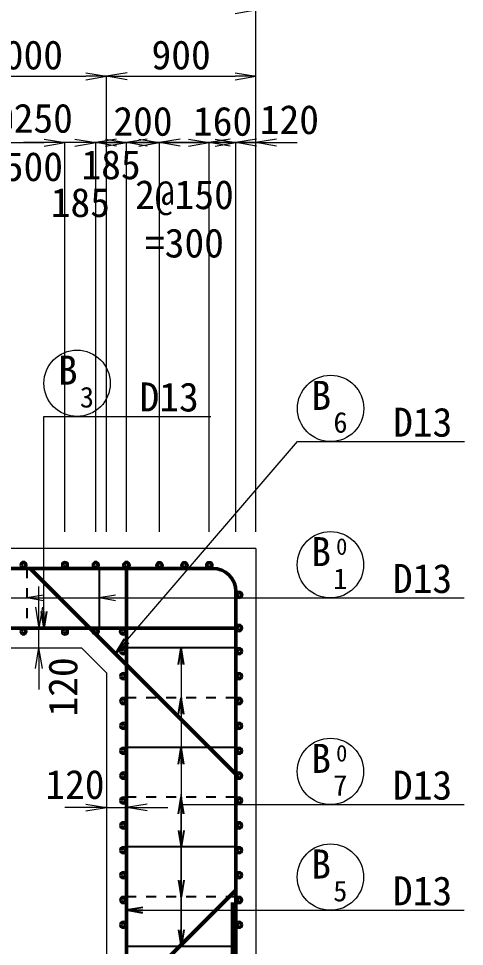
# Model space of a CAD drawing. Header units: millimetres. Extents: x 169470 to 758170, y -17820 to 11880.
# Drawn here: x 177813 to 180501, y 796 to 6391 of the extents above; entities that cross this region are included whole.
import ezdxf
from ezdxf.enums import TextEntityAlignment as Align

# ---------------------------------------------------------------- set-up
doc = ezdxf.new("R2010")
doc.units = ezdxf.units.MM
doc.header["$LTSCALE"] = 50
doc.header["$PDSIZE"] = 300
doc.linetypes.add('SXF_跳び破線', pattern=[12, 6, -6])
doc.layers.get('Defpoints').update_dxf_attribs({"color": 151})
for name, color, linetype, lineweight in [('D-BGD', 7, 'Continuous', 13), ('D-STR', 1, 'Continuous', 50), ('D-STR-DIM', 7, 'Continuous', 13), ('D-STR-HTXT', 7, 'Continuous', 13), ('D-STR-STR2', 6, 'Continuous', 25), ('D-STR-STR3', 4, 'Continuous', 25), ('D-STR-TXT', 7, 'Continuous', 13)]:
    doc.layers.add(name, color=color, linetype=linetype, lineweight=lineweight)
doc.styles.add('MS ゴシック', font='MS Gothic.ttf')
doc.styles.add('YOKO_GOTHIC', font='MS Gothic.ttf')
doc.dimstyles.new('DIM-50', dxfattribs={"dimscale": 50, "dimtxt": 3.5, "dimasz": 2.5, "dimexe": 0, "dimexo": 2, "dimgap": 0.8, "dimtad": 1, "dimdec": 0, "dimzin": 1, "dimdsep": 46, "dimtxsty": 'MS ゴシック', "dimblk": 'OPEN', "dimcen": 0.1, "dimclrd": 256, "dimclre": 256, "dimclrt": 256, "dimaunit": 1, "dimadec": 3, "dimazin": 0, "dimtfac": 1, "dimtdec": 0, "dimtix": 1, "dimtmove": 2, "dimatfit": 3, "dimldrblk": 'OPEN', "dimfxl": 1, "dimlwd": -1, "dimlwe": -1, "dimarcsym": 2})
doc.dimstyles.new('S50', dxfattribs={"dimscale": 50, "dimtxt": 3.5, "dimasz": 2, "dimexe": 1, "dimexo": 1, "dimgap": 1, "dimtad": 1, "dimdec": 0, "dimzin": 1, "dimdsep": 46, "dimtxsty": 'YOKO_GOTHIC', "dimblk": 'OPEN', "dimcen": 0, "dimclrd": 256, "dimclre": 256, "dimclrt": 256, "dimaunit": 1, "dimadec": 3, "dimazin": 0, "dimtfac": 1, "dimtdec": 0, "dimtix": 1, "dimtmove": 2, "dimatfit": 3, "dimldrblk": 'OPEN', "dimfxl": 1, "dimlwd": -1, "dimlwe": -1, "dimarcsym": 0})

# ---------------------------------------------------------------- blocks, each defined once
blk = doc.blocks.new('0930-1')
at = {"layer": 'D-STR-STR2'}
for radius in [20, 10]:
    blk.add_circle((1654010.5, -311924.3), radius, dxfattribs=at)
blk = doc.blocks.new('_Open')
at = {"color": 0, "linetype": 'ByBlock', "lineweight": -2}
for p, q in [((-1, 0.167), (0, 0)), ((-1, -0.167), (0, 0)), ((0, 0), (-1, 0))]:
    blk.add_line(p, q, dxfattribs=at)
blk = doc.blocks.new('*D1947')
at = {"layer": 'D-STR-DIM', "transparency": 16777216}
for p, q in [((178343.2, 1734), (178343.2, 1634)), ((178463.2, 1734), (178463.2, 1634)), ((178218.2, 1634), (178093.2, 1634)), ((178343.2, 1634), (178463.2, 1634)), ((178588.2, 1634), (178713.2, 1634))]:
    blk.add_line(p, q, dxfattribs=at)
at = {"layer": 'Defpoints', "color": 0, "transparency": 16777216}
for p in [(178343.2, 1634), (178463.2, 1634), (178463.2, 1634)]:
    blk.add_point(p, dxfattribs=at)
at = {"layer": 'D-STR-DIM', "transparency": 16777216, "xscale": 125, "yscale": 125, "zscale": 125}
blk.add_blockref('_Open', (178343.2, 1634), dxfattribs=at)
at = {"layer": 'D-STR-DIM', "transparency": 16777216, "xscale": 125, "yscale": 125, "zscale": 125, "rotation": 180}
blk.add_blockref('_Open', (178463.2, 1634), dxfattribs=at)
at = {"layer": 'D-STR-DIM', "transparency": 16777216, "insert": (178153.1, 1771.5), "char_height": 175, "attachment_point": 5, "style": 'MS ゴシック'}
blk.add_mtext('120', dxfattribs=at)
blk = doc.blocks.new('*D1948')
at = {"layer": 'D-STR-DIM', "transparency": 16777216}
for p, q in [((177728.8, 721.1), (177728.8, 846.1)), ((177828.8, 596.1), (177728.8, 596.1)), ((177728.8, 596.1), (177728.8, 476.1)), ((177828.8, 476.1), (177728.8, 476.1)), ((177728.8, 351.1), (177728.8, 226.1))]:
    blk.add_line(p, q, dxfattribs=at)
at = {"layer": 'Defpoints', "color": 0, "transparency": 16777216}
for p in [(177728.8, 596.1), (177728.8, 476.1), (177728.8, 476.1)]:
    blk.add_point(p, dxfattribs=at)
at = {"layer": 'D-STR-DIM', "transparency": 16777216, "xscale": 125, "yscale": 125, "zscale": 125}
for p, rotation in [((177728.8, 596.1), 270), ((177728.8, 476.1), 90)]:
    blk.add_blockref('_Open', p, dxfattribs=dict(at, rotation=rotation))
at = {"layer": 'D-STR-DIM', "transparency": 16777216, "insert": (177591.3, 788), "char_height": 175, "attachment_point": 5, "rotation": 90, "style": 'MS ゴシック'}
blk.add_mtext('120', dxfattribs=at)
blk = doc.blocks.new('*D1188')
at = {"layer": 'D-STR-DIM', "transparency": 16777216}
for p, q in [((176443.2, 3296.1), (176443.2, 6443.3)), ((176568.2, 6443.3), (179118.2, 6443.3)), ((179243.2, 3296.1), (179243.2, 6443.3))]:
    blk.add_line(p, q, dxfattribs=at)
at = {"layer": 'Defpoints', "color": 0, "transparency": 16777216}
for p in [(179243.2, 6443.3), (176443.2, 3196.1), (179243.2, 3196.1)]:
    blk.add_point(p, dxfattribs=at)
at = {"layer": 'D-STR-DIM', "transparency": 16777216, "xscale": 125, "yscale": 125, "zscale": 125, "rotation": 180}
blk.add_blockref('_Open', (176443.2, 6443.3), dxfattribs=at)
at = {"layer": 'D-STR-DIM', "transparency": 16777216, "xscale": 125, "yscale": 125, "zscale": 125}
blk.add_blockref('_Open', (179243.2, 6443.3), dxfattribs=at)
at = {"layer": 'D-STR-DIM', "transparency": 16777216, "insert": (177843.2, 6570.8), "char_height": 175, "attachment_point": 5, "style": 'MS ゴシック'}
blk.add_mtext('2800', dxfattribs=at)
blk = doc.blocks.new('*D1190')
at = {"layer": 'D-STR-DIM', "transparency": 16777216}
for p, q in [((177343.2, 3296.1), (177343.2, 6043.3)), ((177468.2, 6043.3), (178218.2, 6043.3)), ((178343.2, 3296.1), (178343.2, 6043.3))]:
    blk.add_line(p, q, dxfattribs=at)
at = {"layer": 'Defpoints', "color": 0, "transparency": 16777216}
for p in [(178343.2, 6043.3), (177343.2, 3196.1), (178343.2, 3196.1)]:
    blk.add_point(p, dxfattribs=at)
at = {"layer": 'D-STR-DIM', "transparency": 16777216, "xscale": 125, "yscale": 125, "zscale": 125, "rotation": 180}
blk.add_blockref('_Open', (177343.2, 6043.3), dxfattribs=at)
at = {"layer": 'D-STR-DIM', "transparency": 16777216, "xscale": 125, "yscale": 125, "zscale": 125}
blk.add_blockref('_Open', (178343.2, 6043.3), dxfattribs=at)
at = {"layer": 'D-STR-DIM', "transparency": 16777216, "insert": (177843.2, 6170.8), "char_height": 175, "attachment_point": 5, "style": 'MS ゴシック'}
blk.add_mtext('1000', dxfattribs=at)
blk = doc.blocks.new('*D1191')
at = {"layer": 'D-STR-DIM', "transparency": 16777216}
for p, q in [((178343.2, 3296.1), (178343.2, 6043.3)), ((178468.2, 6043.3), (179118.2, 6043.3)), ((179243.2, 3296.1), (179243.2, 6043.3))]:
    blk.add_line(p, q, dxfattribs=at)
at = {"layer": 'Defpoints', "color": 0, "transparency": 16777216}
for p in [(179243.2, 6043.3), (178343.2, 3196.1), (179243.2, 3196.1)]:
    blk.add_point(p, dxfattribs=at)
at = {"layer": 'D-STR-DIM', "transparency": 16777216, "xscale": 125, "yscale": 125, "zscale": 125, "rotation": 180}
blk.add_blockref('_Open', (178343.2, 6043.3), dxfattribs=at)
at = {"layer": 'D-STR-DIM', "transparency": 16777216, "xscale": 125, "yscale": 125, "zscale": 125}
blk.add_blockref('_Open', (179243.2, 6043.3), dxfattribs=at)
at = {"layer": 'D-STR-DIM', "transparency": 16777216, "insert": (178793.2, 6170.8), "char_height": 175, "attachment_point": 5, "style": 'MS ゴシック'}
blk.add_mtext('900', dxfattribs=at)
blk = doc.blocks.new('*D1195')
at = {"layer": 'D-STR-DIM', "transparency": 16777216}
for p, q in [((177283.2, 5643.3), (177158.2, 5643.3)), ((177408.2, 3296.1), (177408.2, 5643.3)), ((177408.2, 5643.3), (177593.2, 5643.3)), ((177593.2, 3296.1), (177593.2, 5643.3)), ((177718.2, 5643.3), (177843.2, 5643.3))]:
    blk.add_line(p, q, dxfattribs=at)
at = {"layer": 'Defpoints', "color": 0, "transparency": 16777216}
for p in [(177593.2, 5643.3), (177408.2, 3196.1), (177593.2, 3196.1)]:
    blk.add_point(p, dxfattribs=at)
at = {"layer": 'D-STR-DIM', "transparency": 16777216, "xscale": 125, "yscale": 125, "zscale": 125}
blk.add_blockref('_Open', (177408.2, 5643.3), dxfattribs=at)
at = {"layer": 'D-STR-DIM', "transparency": 16777216, "xscale": 125, "yscale": 125, "zscale": 125, "rotation": 180}
blk.add_blockref('_Open', (177593.2, 5643.3), dxfattribs=at)
at = {"layer": 'D-STR-DIM', "transparency": 16777216, "insert": (177500.7, 5280.8), "char_height": 175, "attachment_point": 5, "style": 'MS ゴシック'}
blk.add_mtext('185', dxfattribs=at)
blk = doc.blocks.new('*D1196')
at = {"layer": 'D-STR-DIM', "transparency": 16777216}
for p, q in [((177593.2, 3296.1), (177593.2, 5643.3)), ((177718.2, 5643.3), (177968.2, 5643.3)), ((178093.2, 3296.1), (178093.2, 5643.3))]:
    blk.add_line(p, q, dxfattribs=at)
at = {"layer": 'Defpoints', "color": 0, "transparency": 16777216}
for p in [(178093.2, 5643.3), (177593.2, 3196.1), (178093.2, 3196.1)]:
    blk.add_point(p, dxfattribs=at)
at = {"layer": 'D-STR-DIM', "transparency": 16777216, "xscale": 125, "yscale": 125, "zscale": 125, "rotation": 180}
blk.add_blockref('_Open', (177593.2, 5643.3), dxfattribs=at)
at = {"layer": 'D-STR-DIM', "transparency": 16777216, "xscale": 125, "yscale": 125, "zscale": 125}
blk.add_blockref('_Open', (178093.2, 5643.3), dxfattribs=at)
at = {"layer": 'D-STR-DIM', "transparency": 16777216, "insert": (177843.2, 5643.3), "char_height": 175, "attachment_point": 5, "style": 'MS ゴシック'}
blk.add_mtext('2@250\\P=500', dxfattribs=at)
blk = doc.blocks.new('*D1199')
at = {"layer": 'D-STR-DIM', "transparency": 16777216}
for p, q in [((177968.2, 5643.3), (177843.2, 5643.3)), ((178093.2, 3296.1), (178093.2, 5643.3)), ((178278.2, 5643.3), (178093.2, 5643.3)), ((178278.2, 3296.1), (178278.2, 5643.3)), ((178403.2, 5643.3), (178528.2, 5643.3))]:
    blk.add_line(p, q, dxfattribs=at)
at = {"layer": 'Defpoints', "color": 0, "transparency": 16777216}
for p in [(178093.2, 5643.3), (178093.2, 3196.1), (178278.2, 3196.1)]:
    blk.add_point(p, dxfattribs=at)
at = {"layer": 'D-STR-DIM', "transparency": 16777216, "xscale": 125, "yscale": 125, "zscale": 125}
blk.add_blockref('_Open', (178093.2, 5643.3), dxfattribs=at)
at = {"layer": 'D-STR-DIM', "transparency": 16777216, "xscale": 125, "yscale": 125, "zscale": 125, "rotation": 180}
blk.add_blockref('_Open', (178278.2, 5643.3), dxfattribs=at)
at = {"layer": 'D-STR-DIM', "transparency": 16777216, "insert": (178185.7, 5280.8), "char_height": 175, "attachment_point": 5, "style": 'MS ゴシック'}
blk.add_mtext('185', dxfattribs=at)
blk = doc.blocks.new('*D2541')
at = {"layer": 'D-STR-DIM', "transparency": 16777216}
for p, q in [((177935.9, 2841.1), (177935.9, 2966.1)), ((178035.9, 2716.1), (177935.9, 2716.1)), ((177935.9, 2596.1), (177935.9, 2716.1)), ((177835.9, 2596.1), (177935.9, 2596.1)), ((177935.9, 2471.1), (177935.9, 2346.1))]:
    blk.add_line(p, q, dxfattribs=at)
at = {"layer": 'Defpoints', "color": 0, "transparency": 16777216}
for p in [(177935.9, 2716.1), (177935.9, 2716.1), (177935.9, 2596.1)]:
    blk.add_point(p, dxfattribs=at)
at = {"layer": 'D-STR-DIM', "transparency": 16777216, "xscale": 125, "yscale": 125, "zscale": 125}
for p, rotation in [((177935.9, 2716.1), 270), ((177935.9, 2596.1), 90)]:
    blk.add_blockref('_Open', p, dxfattribs=dict(at, rotation=rotation))
at = {"layer": 'D-STR-DIM', "transparency": 16777216, "insert": (178081.9, 2361), "char_height": 175, "attachment_point": 5, "rotation": 90, "style": 'MS ゴシック'}
blk.add_mtext('120', dxfattribs=at)
blk = doc.blocks.new('*D2558')
at = {"layer": 'D-STR-DIM', "transparency": 16777216}
for p, q in [((178998.2, 5643.3), (178873.2, 5643.3)), ((179123.2, 3296.1), (179123.2, 5643.3)), ((179243.2, 5643.3), (179123.2, 5643.3)), ((179243.2, 3296.1), (179243.2, 5643.3)), ((179368.2, 5643.3), (179493.2, 5643.3))]:
    blk.add_line(p, q, dxfattribs=at)
at = {"layer": 'Defpoints', "color": 0, "transparency": 16777216}
for p in [(179123.2, 5643.3), (179123.2, 3196.1), (179243.2, 3196.1)]:
    blk.add_point(p, dxfattribs=at)
at = {"layer": 'D-STR-DIM', "transparency": 16777216, "xscale": 125, "yscale": 125, "zscale": 125}
blk.add_blockref('_Open', (179123.2, 5643.3), dxfattribs=at)
at = {"layer": 'D-STR-DIM', "transparency": 16777216, "xscale": 125, "yscale": 125, "zscale": 125, "rotation": 180}
blk.add_blockref('_Open', (179243.2, 5643.3), dxfattribs=at)
at = {"layer": 'D-STR-DIM', "transparency": 16777216, "insert": (179445.8, 5780.8), "char_height": 175, "attachment_point": 5, "style": 'MS ゴシック'}
blk.add_mtext('120', dxfattribs=at)
blk = doc.blocks.new('*D2559')
at = {"layer": 'D-STR-DIM', "transparency": 16777216}
for p, q in [((178838.2, 5643.3), (178713.2, 5643.3)), ((178963.2, 3296.1), (178963.2, 5643.3)), ((179123.2, 5643.3), (178963.2, 5643.3)), ((179123.2, 3296.1), (179123.2, 5643.3)), ((179248.2, 5643.3), (179373.2, 5643.3))]:
    blk.add_line(p, q, dxfattribs=at)
at = {"layer": 'Defpoints', "color": 0, "transparency": 16777216}
for p in [(178963.2, 5643.3), (178963.2, 3196.1), (179123.2, 3196.1)]:
    blk.add_point(p, dxfattribs=at)
at = {"layer": 'D-STR-DIM', "transparency": 16777216, "xscale": 125, "yscale": 125, "zscale": 125}
blk.add_blockref('_Open', (178963.2, 5643.3), dxfattribs=at)
at = {"layer": 'D-STR-DIM', "transparency": 16777216, "xscale": 125, "yscale": 125, "zscale": 125, "rotation": 180}
blk.add_blockref('_Open', (179123.2, 5643.3), dxfattribs=at)
at = {"layer": 'D-STR-DIM', "transparency": 16777216, "insert": (179043.2, 5770.8), "char_height": 175, "attachment_point": 5, "style": 'MS ゴシック'}
blk.add_mtext('160', dxfattribs=at)
blk = doc.blocks.new('*D2560')
at = {"layer": 'D-STR-DIM', "transparency": 16777216}
for p, q in [((178538.2, 5643.3), (178413.2, 5643.3)), ((178663.2, 3296.1), (178663.2, 5643.3)), ((178963.2, 5643.3), (178663.2, 5643.3)), ((178963.2, 3296.1), (178963.2, 5643.3)), ((179088.2, 5643.3), (179213.2, 5643.3))]:
    blk.add_line(p, q, dxfattribs=at)
at = {"layer": 'Defpoints', "color": 0, "transparency": 16777216}
for p in [(178663.2, 5643.3), (178663.2, 3196.1), (178963.2, 3196.1)]:
    blk.add_point(p, dxfattribs=at)
at = {"layer": 'D-STR-DIM', "transparency": 16777216, "xscale": 125, "yscale": 125, "zscale": 125}
blk.add_blockref('_Open', (178663.2, 5643.3), dxfattribs=at)
at = {"layer": 'D-STR-DIM', "transparency": 16777216, "xscale": 125, "yscale": 125, "zscale": 125, "rotation": 180}
blk.add_blockref('_Open', (178963.2, 5643.3), dxfattribs=at)
at = {"layer": 'D-STR-DIM', "transparency": 16777216, "insert": (178813.2, 5182.4), "char_height": 175, "attachment_point": 5, "style": 'MS ゴシック'}
blk.add_mtext('2@150\\P=300', dxfattribs=at)
blk = doc.blocks.new('*D2561')
at = {"layer": 'D-STR-DIM', "transparency": 16777216}
for p, q in [((178153.2, 5643.3), (178028.2, 5643.3)), ((178278.2, 3296.1), (178278.2, 5643.3)), ((178463.2, 5643.3), (178278.2, 5643.3)), ((178463.2, 3296.1), (178463.2, 5643.3)), ((178588.2, 5643.3), (178713.2, 5643.3))]:
    blk.add_line(p, q, dxfattribs=at)
at = {"layer": 'Defpoints', "color": 0, "transparency": 16777216}
for p in [(178278.2, 5643.3), (178278.2, 3196.1), (178463.2, 3196.1)]:
    blk.add_point(p, dxfattribs=at)
at = {"layer": 'D-STR-DIM', "transparency": 16777216, "xscale": 125, "yscale": 125, "zscale": 125}
blk.add_blockref('_Open', (178278.2, 5643.3), dxfattribs=at)
at = {"layer": 'D-STR-DIM', "transparency": 16777216, "xscale": 125, "yscale": 125, "zscale": 125, "rotation": 180}
blk.add_blockref('_Open', (178463.2, 5643.3), dxfattribs=at)
at = {"layer": 'D-STR-DIM', "transparency": 16777216, "insert": (178370.7, 5508.6), "char_height": 175, "attachment_point": 5, "style": 'MS ゴシック'}
blk.add_mtext('185', dxfattribs=at)
blk = doc.blocks.new('*D2562')
at = {"layer": 'D-STR-DIM', "transparency": 16777216}
for p, q in [((178338.2, 5643.3), (178213.2, 5643.3)), ((178463.2, 3296.1), (178463.2, 5643.3)), ((178663.2, 5643.3), (178463.2, 5643.3)), ((178663.2, 3296.1), (178663.2, 5643.3)), ((178788.2, 5643.3), (178913.2, 5643.3))]:
    blk.add_line(p, q, dxfattribs=at)
at = {"layer": 'Defpoints', "color": 0, "transparency": 16777216}
for p in [(178463.2, 5643.3), (178463.2, 3196.1), (178663.2, 3196.1)]:
    blk.add_point(p, dxfattribs=at)
at = {"layer": 'D-STR-DIM', "transparency": 16777216, "xscale": 125, "yscale": 125, "zscale": 125}
blk.add_blockref('_Open', (178463.2, 5643.3), dxfattribs=at)
at = {"layer": 'D-STR-DIM', "transparency": 16777216, "xscale": 125, "yscale": 125, "zscale": 125, "rotation": 180}
blk.add_blockref('_Open', (178663.2, 5643.3), dxfattribs=at)
at = {"layer": 'D-STR-DIM', "transparency": 16777216, "insert": (178563.2, 5770.8), "char_height": 175, "attachment_point": 5, "style": 'MS ゴシック'}
blk.add_mtext('200', dxfattribs=at)

msp = doc.modelspace()

# ---------------------------------------------------------------- linework, layer by layer
at = {"layer": 'D-BGD'}
for p, q in [((179243.17, 3196.06), (176443.17, 3196.06)), ((179243.17, 3196.06), (179243.17, 596.06)), ((177493.17, 2596.06), (178193.17, 2596.06)), ((178193.17, 2596.06), (178343.17, 2446.06)), ((178343.17, 2446.06), (178343.17, 596.06))]:
    msp.add_line(p, q, dxfattribs=at)
at = {"layer": 'D-STR'}
for p, q in [((178983.17, 3076.06), (176703.17, 3076.06)), ((177882.87, 3076.06), (179123.17, 1835.77)), ((178463.17, 3076.06), (178463.17, -553.94)), ((179123.17, 2936.06), (179123.17, -413.94)), ((176563.17, 2716.06), (179123.17, 2716.06)), ((179123.17, 1136.06), (177433.17, -553.94)), ((179103.17, 405.06), (179103.17, 1061.06))]:
    msp.add_line(p, q, dxfattribs=at)
msp.add_arc((178983.17, 2936.06), 140, 0, 90, dxfattribs=at)
at = {"layer": 'D-STR-HTXT'}
for p, q in [((177965.93, 3991.94), (178972.49, 3991.94)), ((179494.32, 3840.02), (180500.89, 3840.02)), ((177428.17, 2897.53), (180499.73, 2897.53)), ((178793.17, 1651.05), (180499.73, 1651.05)), ((179493.17, 1013.99), (180499.73, 1013.99))]:
    msp.add_line(p, q, dxfattribs=at)
for centre in [(178165.93, 4191.94), (179694.32, 4040.02), (179693.17, 3097.53), (179693.17, 1213.99)]:
    msp.add_circle(centre, 200, dxfattribs=at)
at = {"layer": 'D-STR-HTXT', "color": 4}
msp.add_circle((179693.17, 1851.05), 200, dxfattribs=at)
at = {"layer": 'D-STR-STR2'}
for centre in [(178463.17, 3096.06), (179143.17, 2916.06), (178443.17, 2696.06)]:
    msp.add_circle(centre, 20, dxfattribs=at)
at = {"layer": 'D-STR-STR3', "linetype": 'SXF_跳び破線', "ltscale": 0.2}
for p, q in [((177863.17, 3076.06), (177863.17, 2716.06)), ((179123.17, 2296.06), (178463.17, 2296.06)), ((179123.17, 1696.06), (178463.17, 1696.06)), ((179123.17, 1096.06), (178463.17, 1096.06))]:
    msp.add_line(p, q, dxfattribs=at)
at = {"layer": 'D-STR-STR3'}
for p, q in [((178298.17, 3076.06), (178298.17, 2716.06)), ((179123.17, 2596.06), (178463.17, 2596.06)), ((179123.17, 1996.06), (178463.17, 1996.06)), ((179123.17, 1396.06), (178463.17, 1396.06)), ((179123.17, 796.06), (178463.17, 796.06))]:
    msp.add_line(p, q, dxfattribs=at)

# ---------------------------------------------------------------- block references
at = {"layer": 'D-STR-HTXT', "xscale": 100, "yscale": 100, "zscale": 100, "rotation": 180}
for p in [(177863.17, 2897.53), (178298.17, 2897.53)]:
    msp.add_blockref('_Open', p, dxfattribs=at)
at = {"layer": 'D-STR-STR2', "xscale": -1, "rotation": 180}
for p in [(-1476167.31, -308828.24), (-1475917.31, -308828.97), (-1475732.31, -308828.24), (-1475547.31, -308828.24), (-1474867.31, -309008.24), (-1476167.31, -309228.24), (-1475917.31, -309228.97), (-1475732.31, -309228.24), (-1475567.31, -309228.24), (-1474867.31, -309208.24), (-1475567.31, -309348.24), (-1474867.32, -309348.24), (-1475567.31, -309498.24), (-1474867.32, -309498.24), (-1475567.31, -309648.24), (-1474867.32, -309648.24), (-1475567.31, -309798.24), (-1474867.32, -309798.24), (-1475567.31, -309948.24), (-1474867.32, -309948.24), (-1475567.31, -310098.24), (-1474867.32, -310098.24), (-1475567.31, -310248.24), (-1474867.32, -310248.24), (-1475567.31, -310398.24), (-1474867.32, -310398.24), (-1475567.31, -310548.24), (-1474867.32, -310548.24), (-1475567.31, -310698.24), (-1474867.32, -310698.24), (-1475567.31, -310848.24), (-1474867.32, -310848.24), (-1475567.31, -310998.24), (-1474867.32, -310998.24)]:
    msp.add_blockref('0930-1', p, dxfattribs=at)
at = {"layer": 'D-STR-STR2', "rotation": 180}
for p in [(1832673.65, -308828.24), (1832823.65, -308828.24), (1832973.65, -308828.24)]:
    msp.add_blockref('0930-1', p, dxfattribs=at)

# ---------------------------------------------------------------- texts
at = {"layer": 'D-STR-TXT', "style": 'YOKO_GOTHIC'}
for s, height, p in [('B', 175, (178109.66, 4183.63)), ('B', 175, (179638.05, 4031.7)), ('3', 125, (178225.32, 4045.82)), ('6', 125, (179753.71, 3893.9)), ('B', 175, (179636.89, 3089.21)), ('0', 100, (179761.29, 3157.71)), ('1', 125, (179752.55, 2951.41)), ('B', 175, (179636.89, 1205.68)), ('5', 125, (179752.55, 1067.87))]:
    msp.add_text(s, height=height, dxfattribs=at).set_placement(p, align=Align.CENTER)
for p in [(178542.45, 4021.94), (180070.84, 3870.02), (180069.69, 2927.53), (180069.69, 1681.05), (180069.69, 1043.99)]:
    msp.add_text('D13', height=175, dxfattribs=at).set_placement(p)
at = {"layer": 'D-STR-TXT', "color": 4, "style": 'YOKO_GOTHIC'}
for s, height, p in [('B', 175, (179636.89, 1842.74)), ('0', 100, (179761.29, 1911.24)), ('7', 125, (179752.55, 1704.93))]:
    msp.add_text(s, height=height, dxfattribs=at).set_placement(p, align=Align.CENTER)

# ---------------------------------------------------------------- dimensions: what is measured, and where the dimension line sits
at = {"layer": 'D-STR-DIM'}
for base, p1, p2, picture, middle in [((179243.17, 6443.26), (176443.17, 3196.06), (179243.17, 3196.06), '*D1188', (177843.17, 6570.76)), ((178343.17, 6043.26), (177343.17, 3196.06), (178343.17, 3196.06), '*D1190', (177843.17, 6170.76)), ((179243.17, 6043.26), (178343.17, 3196.06), (179243.17, 3196.06), '*D1191', (178793.17, 6170.76))]:
    dim = msp.add_linear_dim(base=base, p1=p1, p2=p2, dimstyle='DIM-50', dxfattribs=at)
    dim.commit()
    dim.dimension.update_dxf_attribs({"geometry": picture, "text_midpoint": middle})
dim = msp.add_linear_dim(base=(178093.17, 5643.26), p1=(177593.17, 3196.06), p2=(178093.17, 3196.06), text='2@250\\P=<>', dimstyle='DIM-50', dxfattribs=at)
dim.commit()
dim.dimension.update_dxf_attribs({"geometry": '*D1196', "text_midpoint": (177843.17, 5643.26), "dimtype": 160})
for base, p1, p2, picture, middle in [((178463.17, 5643.26), (178663.17, 3196.06), (178463.17, 3196.06), '*D2562', (178563.17, 5770.76)), ((178963.17, 5643.26), (179123.17, 3196.06), (178963.17, 3196.06), '*D2559', (179043.17, 5770.76))]:
    dim = msp.add_linear_dim(base=base, p1=p1, p2=p2, angle=180, dimstyle='DIM-50', dxfattribs=at)
    dim.commit()
    dim.dimension.update_dxf_attribs({"geometry": picture, "text_midpoint": middle})
for base, p1, p2, angle, picture, middle in [((179123.17, 5643.26), (179243.17, 3196.06), (179123.17, 3196.06), 180, '*D2558', (179445.77, 5780.76)), ((178093.17, 5643.26), (178278.17, 3196.06), (178093.17, 3196.06), 180, '*D1199', (178185.67, 5280.76)), ((178278.17, 5643.26), (178463.17, 3196.06), (178278.17, 3196.06), 180, '*D2561', (178370.67, 5508.55)), ((177935.93, 2716.06), (177935.93, 2596.06), (177935.93, 2716.06), 270, '*D2541', (178081.94, 2361.05)), ((177728.8, 476.06), (177728.8, 596.06), (177728.8, 476.06), 90, '*D1948', (177591.3, 788.04))]:
    dim = msp.add_linear_dim(base=base, p1=p1, p2=p2, angle=angle, dimstyle='DIM-50', dxfattribs=at)
    dim.commit()
    dim.dimension.update_dxf_attribs({"geometry": picture, "text_midpoint": middle, "dimtype": 160})
for base, p1, p2, picture, middle in [((177593.17, 5643.26), (177408.17, 3196.06), (177593.17, 3196.06), '*D1195', (177500.67, 5280.76)), ((178463.17, 1633.96), (178343.17, 1633.96), (178463.17, 1633.96), '*D1947', (178153.12, 1771.46))]:
    dim = msp.add_linear_dim(base=base, p1=p1, p2=p2, dimstyle='DIM-50', dxfattribs=at)
    dim.commit()
    dim.dimension.update_dxf_attribs({"geometry": picture, "text_midpoint": middle, "dimtype": 160})
dim = msp.add_linear_dim(base=(178663.17, 5643.26), p1=(178963.17, 3196.06), p2=(178663.17, 3196.06), angle=180, text='2@150\\P=<>', dimstyle='DIM-50', dxfattribs=at)
dim.commit()
dim.dimension.update_dxf_attribs({"geometry": '*D2560', "text_midpoint": (178813.17, 5182.44), "dimtype": 160})

# ---------------------------------------------------------------- leaders
at = {"layer": 'D-STR-HTXT'}
for points in [[(177965.93, 2716.06), (177965.93, 3991.94)], [(178397.4, 2561.54), (179494.32, 3840.02)], [(178793.17, 2596.06), (178793.17, 796.06)], [(178793.17, 2296.06), (178793.17, 1977.56)], [(178793.17, 1996.06), (178793.17, 1677.56)], [(178793.17, 1396.06), (178793.17, 1714.57)], [(178793.17, 1696.06), (178793.17, 1377.56)], [(178793.17, 1096.06), (178793.17, 1414.57)], [(178793.17, 796.06), (178793.17, 1114.57)], [(178463.17, 1013.99), (179493.17, 1013.99)]]:
    msp.add_leader(points, dimstyle='S50', dxfattribs=at)

doc.saveas('drawing.dxf')
